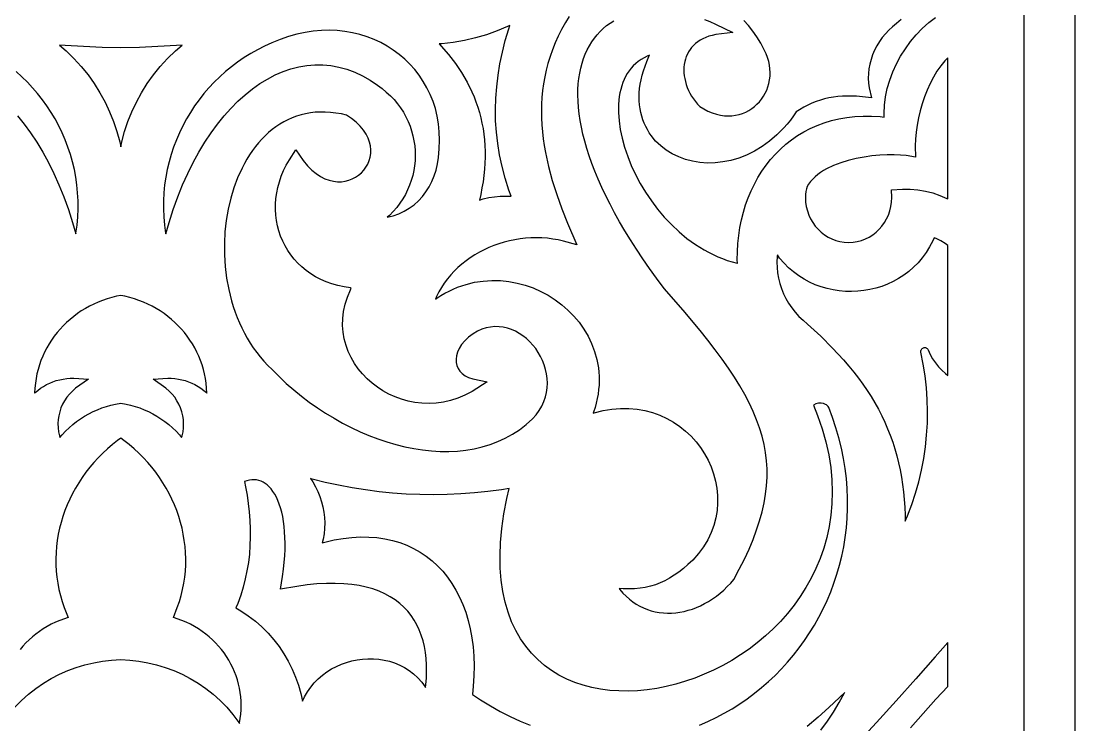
# Model space of a CAD drawing. Extents: x -375 to 375, y -1025 to 1025.
# Drawn here: x -207.8 to -125, y -773.2 to -717.9 of the extents above; entities that cross this region are included whole.
import ezdxf

# ---------------------------------------------------------------- set-up
doc = ezdxf.new("R2010")
doc.units = 0
doc.layers.add('LAYER_10', color=1, linetype='CONTINUOUS')

msp = doc.modelspace()

# ---------------------------------------------------------------- linework, layer by layer
at = {"layer": 'LAYER_10'}
for points in [[(-197.556, -924.973), (-197.556, -920.862), (-129.002, -920.862), (-129.002, -695.549), (-125.002, -695.549), (-125.002, -924.973)], [(-178.119, -720.501), (-178.579, -720.162), (-179.063, -719.853), (-179.569, -719.576), (-180.096, -719.331), (-180.642, -719.12), (-181.205, -718.943), (-181.784, -718.803), (-182.378, -718.699), (-182.985, -718.633), (-183.603, -718.606), (-184.231, -718.619), (-184.868, -718.673), (-185.512, -718.768), (-186.162, -718.907), (-186.815, -719.091), (-187.472, -719.319), (-188.134, -719.596), (-188.701, -719.852), (-189.252, -720.13), (-189.788, -720.432), (-190.308, -720.756), (-190.813, -721.102), (-191.3, -721.468), (-191.77, -721.855), (-192.223, -722.261), (-192.656, -722.685), (-193.071, -723.128), (-193.466, -723.587), (-193.841, -724.063), (-194.195, -724.555), (-194.528, -725.061), (-194.838, -725.581), (-195.127, -726.115), (-195.392, -726.661), (-195.633, -727.219), (-195.85, -727.788), (-196.042, -728.368), (-196.209, -728.957), (-196.35, -729.554), (-196.464, -730.16), (-196.551, -730.774), (-196.611, -731.394), (-196.642, -732.019), (-196.644, -732.65), (-196.617, -733.286), (-196.56, -733.925), (-196.472, -734.567), (-196.465, -734.606), (-196.209, -733.714), (-195.879, -732.695), (-195.523, -731.715), (-195.142, -730.774), (-194.738, -729.873), (-194.311, -729.013), (-193.863, -728.194), (-193.395, -727.417), (-192.908, -726.683), (-192.404, -725.993), (-191.882, -725.347), (-191.345, -724.745), (-190.794, -724.189), (-190.229, -723.68), (-189.653, -723.217), (-189.065, -722.803), (-188.467, -722.437), (-187.86, -722.121), (-187.246, -721.856), (-186.626, -721.642), (-186, -721.481), (-185.372, -721.373), (-184.741, -721.32), (-184.109, -721.322), (-183.479, -721.38), (-182.852, -721.494), (-182.229, -721.666), (-181.613, -721.895), (-181.004, -722.183), (-180.404, -722.529), (-179.821, -722.929), (-179.465, -723.185), (-179.127, -723.461), (-178.812, -723.754), (-178.52, -724.061), (-178.252, -724.381), (-178.007, -724.714), (-177.786, -725.058), (-177.589, -725.412), (-177.414, -725.776), (-177.264, -726.146), (-177.137, -726.524), (-177.034, -726.907), (-176.954, -727.294), (-176.898, -727.685), (-176.865, -728.077), (-176.856, -728.471), (-176.871, -728.864), (-176.909, -729.256), (-176.971, -729.646), (-177.056, -730.032), (-177.165, -730.413), (-177.297, -730.789), (-177.453, -731.158), (-177.633, -731.519), (-177.835, -731.87), (-178.062, -732.211), (-178.311, -732.541), (-178.584, -732.858), (-178.88, -733.161), (-179.049, -733.313), (-178.587, -733.201), (-178.14, -733.043), (-177.717, -732.845), (-177.319, -732.608), (-176.948, -732.335), (-176.605, -732.028), (-176.292, -731.689), (-176.009, -731.321), (-175.758, -730.926), (-175.541, -730.505), (-175.359, -730.061), (-175.214, -729.597), (-175.107, -729.115), (-175.038, -728.608), (-174.967, -727.919), (-174.942, -727.252), (-174.963, -726.602), (-175.026, -725.971), (-175.13, -725.36), (-175.275, -724.768), (-175.458, -724.198), (-175.677, -723.649), (-175.932, -723.124), (-176.22, -722.622), (-176.541, -722.145), (-176.893, -721.693), (-177.274, -721.268), (-177.683, -720.87)], [(-171.813, -731.963), (-171.506, -731.87), (-171.067, -731.77), (-170.624, -731.698), (-170.177, -731.657), (-169.728, -731.645), (-169.319, -731.661), (-169.49, -731.181), (-169.781, -730.247), (-170.024, -729.326), (-170.22, -728.414), (-170.37, -727.51), (-170.474, -726.612), (-170.534, -725.718), (-170.55, -724.826), (-170.523, -723.934), (-170.454, -723.042), (-170.344, -722.145), (-170.194, -721.243), (-170.005, -720.334), (-169.777, -719.416), (-169.511, -718.486), (-169.429, -718.229), (-169.592, -718.308), (-170.416, -718.653), (-171.258, -718.952), (-172.115, -719.203), (-172.986, -719.407), (-173.868, -719.562), (-174.759, -719.669), (-174.983, -719.683), (-174.827, -719.842), (-174.24, -720.515), (-173.702, -721.212), (-173.216, -721.932), (-172.782, -722.678), (-172.404, -723.446), (-172.234, -723.843), (-172.079, -724.244), (-171.939, -724.651), (-171.814, -725.064), (-171.703, -725.484), (-171.608, -725.91), (-171.528, -726.342), (-171.463, -726.781), (-171.414, -727.225), (-171.381, -727.676), (-171.364, -728.133), (-171.363, -728.597), (-171.379, -729.066), (-171.411, -729.542), (-171.46, -730.025), (-171.525, -730.513), (-171.608, -731.008), (-171.708, -731.509)], [(-195.624, -719.803), (-197.079, -719.889), (-198.537, -719.948), (-200, -719.978), (-201.463, -719.948), (-202.921, -719.889), (-204.376, -719.803), (-204.818, -719.768), (-204.29, -720.227), (-203.679, -720.827), (-203.107, -721.457), (-202.575, -722.117), (-202.086, -722.803), (-201.639, -723.515), (-201.235, -724.251), (-200.876, -725.008), (-200.563, -725.784), (-200.297, -726.578), (-200.078, -727.387), (-200, -727.763), (-199.922, -727.387), (-199.703, -726.578), (-199.437, -725.784), (-199.124, -725.008), (-198.765, -724.251), (-198.361, -723.515), (-197.914, -722.803), (-197.425, -722.117), (-196.893, -721.457), (-196.321, -720.827), (-195.709, -720.227), (-195.182, -719.768)], [(-136.388, -722.792), (-136.622, -723.308), (-136.831, -723.841), (-137.015, -724.387), (-137.173, -724.943), (-137.304, -725.502), (-137.408, -726.061), (-137.485, -726.615), (-137.533, -727.16), (-137.552, -727.69), (-137.535, -728.574), (-138.272, -728.467), (-138.717, -728.429), (-139.218, -728.41), (-139.766, -728.412), (-140.348, -728.439), (-140.955, -728.492), (-141.575, -728.575), (-142.199, -728.688), (-142.815, -728.835), (-143.414, -729.018), (-143.984, -729.237), (-144.52, -729.496), (-144.765, -729.638), (-144.999, -729.791), (-145.219, -729.955), (-145.423, -730.128), (-145.611, -730.311), (-145.781, -730.505), (-145.932, -730.708), (-146.05, -730.9), (-146.1, -731.07), (-146.146, -731.287), (-146.175, -731.519), (-146.186, -731.761), (-146.168, -732.124), (-146.116, -732.474), (-146.033, -732.813), (-145.918, -733.137), (-145.775, -733.445), (-145.605, -733.736), (-145.409, -734.008), (-145.19, -734.258), (-144.949, -734.486), (-144.687, -734.689), (-144.407, -734.866), (-144.111, -735.014), (-143.8, -735.132), (-143.475, -735.219), (-143.138, -735.272), (-142.791, -735.29), (-142.444, -735.272), (-142.107, -735.219), (-141.783, -735.132), (-141.471, -735.014), (-141.175, -734.866), (-140.895, -734.689), (-140.634, -734.486), (-140.392, -734.258), (-140.173, -734.008), (-139.977, -733.736), (-139.807, -733.445), (-139.664, -733.137), (-139.55, -732.813), (-139.466, -732.474), (-139.414, -732.124), (-139.397, -731.763), (-139.428, -731.156), (-138.542, -731.091), (-137.941, -731.096), (-137.345, -731.15), (-136.757, -731.251), (-136.18, -731.399), (-135.618, -731.592), (-135.074, -731.83), (-135.002, -731.869), (-135.002, -720.764), (-135.223, -720.996), (-135.547, -721.396), (-135.85, -721.832), (-136.13, -722.299)], [(-180.59, -729.123), (-180.479, -728.859), (-180.4, -728.583), (-180.355, -728.297), (-180.345, -728.002), (-180.372, -727.701), (-180.44, -727.394), (-180.55, -727.083), (-180.707, -726.771), (-180.913, -726.458), (-181.171, -726.148), (-181.485, -725.842), (-181.859, -725.545), (-182.261, -725.28), (-182.658, -725.189), (-183.089, -725.113), (-183.511, -725.062), (-183.922, -725.036), (-184.324, -725.035), (-184.716, -725.056), (-185.098, -725.1), (-185.47, -725.166), (-185.832, -725.253), (-186.185, -725.361), (-186.528, -725.489), (-186.861, -725.636), (-187.185, -725.803), (-187.499, -725.988), (-187.803, -726.191), (-188.097, -726.411), (-188.382, -726.648), (-188.656, -726.901), (-188.92, -727.17), (-189.174, -727.454), (-189.417, -727.753), (-189.65, -728.065), (-189.872, -728.391), (-190.084, -728.73), (-190.284, -729.081), (-190.471, -729.441), (-190.816, -730.2), (-191.113, -730.995), (-191.362, -731.823), (-191.562, -732.679), (-191.713, -733.558), (-191.813, -734.454), (-191.86, -735.361), (-191.856, -736.276), (-191.798, -737.192), (-191.685, -738.104), (-191.518, -739.007), (-191.294, -739.898), (-191.162, -740.333), (-191.015, -740.765), (-190.854, -741.19), (-190.678, -741.609), (-190.488, -742.021), (-190.283, -742.424), (-190.064, -742.819), (-189.83, -743.205), (-189.581, -743.58), (-189.317, -743.945), (-189.039, -744.299), (-188.745, -744.642), (-188.435, -744.972), (-188.104, -745.295), (-187.556, -745.849), (-186.991, -746.379), (-186.407, -746.89), (-185.803, -747.381), (-185.183, -747.851), (-184.547, -748.3), (-183.897, -748.725), (-183.235, -749.127), (-182.562, -749.503), (-181.879, -749.854), (-181.189, -750.178), (-180.493, -750.475), (-179.791, -750.742), (-179.087, -750.98), (-178.382, -751.187), (-177.676, -751.363), (-176.972, -751.506), (-176.272, -751.616), (-175.576, -751.692), (-174.886, -751.732), (-174.204, -751.737), (-173.532, -751.705), (-172.871, -751.635), (-172.221, -751.526), (-171.586, -751.379), (-170.966, -751.191), (-170.362, -750.962), (-169.776, -750.691), (-169.21, -750.378), (-168.663, -750.02), (-168.138, -749.618), (-167.641, -749.174), (-167.354, -748.847), (-167.109, -748.507), (-166.906, -748.159), (-166.744, -747.805), (-166.621, -747.447), (-166.535, -747.085), (-166.484, -746.721), (-166.467, -746.356), (-166.483, -745.993), (-166.53, -745.633), (-166.607, -745.278), (-166.712, -744.93), (-166.843, -744.591), (-167.001, -744.262), (-167.182, -743.947), (-167.385, -743.647), (-167.609, -743.365), (-167.852, -743.102), (-168.111, -742.86), (-168.387, -742.641), (-168.675, -742.448), (-168.976, -742.281), (-169.286, -742.144), (-169.605, -742.037), (-169.931, -741.962), (-170.262, -741.92), (-170.598, -741.914), (-170.937, -741.944), (-171.278, -742.014), (-171.621, -742.124), (-171.965, -742.278), (-172.305, -742.476), (-172.663, -742.751), (-172.966, -743.039), (-173.21, -743.333), (-173.398, -743.627), (-173.532, -743.917), (-173.615, -744.2), (-173.65, -744.471), (-173.639, -744.73), (-173.585, -744.973), (-173.489, -745.2), (-173.351, -745.411), (-173.169, -745.603), (-172.94, -745.774), (-172.664, -745.918), (-172.34, -746.031), (-171.197, -746.264), (-172.389, -747.015), (-172.947, -747.305), (-173.51, -747.539), (-174.077, -747.719), (-174.645, -747.847), (-175.211, -747.926), (-175.772, -747.956), (-176.327, -747.939), (-176.874, -747.878), (-177.408, -747.775), (-177.93, -747.631), (-178.435, -747.448), (-178.922, -747.228), (-179.389, -746.972), (-179.833, -746.684), (-180.252, -746.364), (-180.644, -746.014), (-181.007, -745.636), (-181.338, -745.232), (-181.635, -744.804), (-181.895, -744.352), (-182.116, -743.88), (-182.297, -743.388), (-182.433, -742.879), (-182.522, -742.356), (-182.563, -741.819), (-182.552, -741.272), (-182.488, -740.716), (-182.368, -740.155), (-182.191, -739.59), (-181.954, -739.024), (-181.879, -738.881), (-181.943, -738.875), (-182.451, -738.796), (-182.939, -738.687), (-183.407, -738.551), (-183.855, -738.388), (-184.281, -738.2), (-184.686, -737.988), (-185.068, -737.752), (-185.428, -737.495), (-185.765, -737.217), (-186.078, -736.919), (-186.367, -736.603), (-186.632, -736.27), (-186.871, -735.921), (-187.085, -735.557), (-187.273, -735.181), (-187.435, -734.792), (-187.571, -734.392), (-187.679, -733.983), (-187.76, -733.566), (-187.813, -733.142), (-187.838, -732.712), (-187.835, -732.278), (-187.803, -731.84), (-187.742, -731.4), (-187.652, -730.96), (-187.532, -730.52), (-187.382, -730.082), (-187.201, -729.647), (-186.991, -729.216), (-186.749, -728.79), (-186.24, -728.007), (-185.651, -728.85), (-185.315, -729.254), (-184.975, -729.595), (-184.633, -729.877), (-184.291, -730.104), (-183.952, -730.278), (-183.618, -730.404), (-183.29, -730.484), (-182.97, -730.521), (-182.66, -730.519), (-182.36, -730.48), (-182.073, -730.406), (-181.8, -730.301), (-181.544, -730.165), (-181.307, -730.001), (-181.09, -729.813), (-180.897, -729.602), (-180.73, -729.371)], [(-140.191, -748.918), (-139.949, -749.427), (-139.724, -749.942), (-139.517, -750.464), (-139.327, -750.992), (-139.154, -751.528), (-138.998, -752.071), (-138.859, -752.623), (-138.737, -753.183), (-138.631, -753.752), (-138.542, -754.33), (-138.469, -754.918), (-138.412, -755.516), (-138.371, -756.125), (-138.345, -756.745), (-138.338, -757.229), (-138.153, -756.795), (-137.823, -755.914), (-137.531, -755.022), (-137.278, -754.122), (-137.064, -753.213), (-136.889, -752.297), (-136.754, -751.375), (-136.658, -750.449), (-136.602, -749.519), (-136.586, -748.588), (-136.61, -747.655), (-136.674, -746.722), (-136.778, -745.791), (-136.923, -744.862), (-137.11, -743.931), (-137.117, -743.866), (-137.112, -743.806), (-137.097, -743.752), (-137.073, -743.703), (-137.04, -743.661), (-137.001, -743.625), (-136.957, -743.597), (-136.909, -743.576), (-136.859, -743.563), (-136.807, -743.559), (-136.755, -743.564), (-136.704, -743.578), (-136.656, -743.602), (-136.612, -743.637), (-136.574, -743.682), (-136.542, -743.738), (-136.375, -744.102), (-136.187, -744.439), (-135.973, -744.76), (-135.733, -745.064), (-135.469, -745.348), (-135.183, -745.613), (-135.002, -745.755), (-135.002, -735.544), (-135.212, -735.369), (-135.55, -735.154), (-135.918, -734.983), (-136.073, -734.935), (-136.174, -735.173), (-136.42, -735.646), (-136.695, -736.09), (-136.998, -736.504), (-137.327, -736.89), (-137.68, -737.245), (-138.055, -737.571), (-138.449, -737.866), (-138.861, -738.132), (-139.288, -738.367), (-139.73, -738.571), (-140.183, -738.745), (-140.646, -738.889), (-141.117, -739.001), (-141.594, -739.083), (-142.075, -739.134), (-142.559, -739.154), (-143.044, -739.143), (-143.527, -739.101), (-144.007, -739.027), (-144.482, -738.922), (-144.95, -738.784), (-145.409, -738.615), (-145.857, -738.413), (-146.293, -738.179), (-146.714, -737.913), (-147.118, -737.613), (-147.504, -737.281), (-147.868, -736.916), (-148.21, -736.518), (-148.387, -736.277), (-148.403, -736.403), (-148.424, -736.834), (-148.414, -737.263), (-148.372, -737.689), (-148.301, -738.109), (-148.199, -738.522), (-148.068, -738.928), (-147.908, -739.324), (-147.72, -739.709), (-147.504, -740.081), (-147.261, -740.439), (-146.99, -740.781), (-146.694, -741.107), (-146.372, -741.414), (-146.009, -741.713), (-144.987, -742.656), (-144.045, -743.597), (-143.18, -744.538), (-142.774, -745.014), (-142.387, -745.489), (-142.019, -745.968), (-141.669, -746.449), (-141.337, -746.934), (-141.024, -747.423), (-140.728, -747.917), (-140.451, -748.415)], [(-196.529, -749.38), (-196.226, -749.617), (-195.934, -749.871), (-195.653, -750.142), (-195.383, -750.43), (-195.215, -750.628), (-195.173, -750.492), (-195.106, -750.178), (-195.069, -749.863), (-195.06, -749.547), (-195.078, -749.232), (-195.125, -748.921), (-195.199, -748.614), (-195.3, -748.314), (-195.427, -748.023), (-195.581, -747.742), (-195.761, -747.473), (-195.966, -747.218), (-196.196, -746.979), (-196.452, -746.757), (-197.454, -746.034), (-196.311, -745.972), (-196.028, -745.975), (-195.748, -745.996), (-195.471, -746.034), (-195.198, -746.089), (-194.931, -746.161), (-194.669, -746.25), (-194.414, -746.355), (-194.166, -746.475), (-193.926, -746.611), (-193.696, -746.762), (-193.475, -746.928), (-193.265, -747.108), (-193.23, -747.142), (-193.23, -747.123), (-193.249, -746.745), (-193.285, -746.371), (-193.34, -746.002), (-193.411, -745.639), (-193.5, -745.281), (-193.605, -744.929), (-193.727, -744.585), (-193.864, -744.247), (-194.016, -743.916), (-194.184, -743.593), (-194.366, -743.279), (-194.562, -742.973), (-194.772, -742.676), (-194.995, -742.389), (-195.231, -742.112), (-195.48, -741.845), (-195.741, -741.589), (-196.014, -741.345), (-196.298, -741.112), (-196.593, -740.891), (-196.898, -740.683), (-197.214, -740.488), (-197.539, -740.306), (-197.873, -740.138), (-198.216, -739.985), (-198.568, -739.847), (-198.928, -739.723), (-199.295, -739.615), (-199.669, -739.524), (-200, -739.458), (-200.331, -739.524), (-200.705, -739.615), (-201.072, -739.723), (-201.432, -739.847), (-201.784, -739.985), (-202.127, -740.138), (-202.461, -740.306), (-202.786, -740.488), (-203.102, -740.683), (-203.407, -740.891), (-203.702, -741.112), (-203.986, -741.345), (-204.259, -741.589), (-204.52, -741.845), (-204.768, -742.112), (-205.005, -742.389), (-205.228, -742.676), (-205.438, -742.973), (-205.634, -743.279), (-205.816, -743.593), (-205.984, -743.916), (-206.136, -744.247), (-206.273, -744.585), (-206.395, -744.929), (-206.5, -745.281), (-206.589, -745.639), (-206.66, -746.002), (-206.715, -746.371), (-206.751, -746.745), (-206.77, -747.123), (-206.77, -747.142), (-206.735, -747.108), (-206.525, -746.928), (-206.304, -746.762), (-206.074, -746.611), (-205.834, -746.475), (-205.586, -746.355), (-205.331, -746.25), (-205.069, -746.161), (-204.802, -746.089), (-204.529, -746.034), (-204.252, -745.996), (-203.972, -745.975), (-203.689, -745.972), (-202.546, -746.034), (-203.548, -746.757), (-203.803, -746.979), (-204.034, -747.218), (-204.239, -747.473), (-204.419, -747.742), (-204.573, -748.023), (-204.7, -748.314), (-204.801, -748.614), (-204.875, -748.921), (-204.922, -749.232), (-204.94, -749.547), (-204.931, -749.863), (-204.893, -750.178), (-204.827, -750.492), (-204.785, -750.628), (-204.617, -750.43), (-204.347, -750.142), (-204.066, -749.871), (-203.773, -749.617), (-203.471, -749.38), (-203.159, -749.159), (-202.839, -748.956), (-202.511, -748.769), (-202.175, -748.599), (-201.833, -748.446), (-201.485, -748.31), (-201.132, -748.191), (-200.774, -748.088), (-200.413, -748.002), (-200, -747.924), (-199.587, -748.002), (-199.225, -748.088), (-198.868, -748.191), (-198.515, -748.31), (-198.167, -748.446), (-197.825, -748.599), (-197.489, -748.769), (-197.161, -748.956), (-196.84, -749.159)], [(-176.07, -770.248), (-176.043, -770.292), (-176.017, -770.081), (-175.976, -769.55), (-175.958, -769.03), (-175.965, -768.522), (-175.996, -768.026), (-176.053, -767.545), (-176.135, -767.078), (-176.243, -766.627), (-176.377, -766.193), (-176.537, -765.776), (-176.723, -765.378), (-176.937, -764.998), (-177.178, -764.639), (-177.447, -764.299), (-177.745, -763.98), (-178.072, -763.683), (-178.429, -763.408), (-178.818, -763.157), (-179.238, -762.929), (-179.691, -762.727), (-180.178, -762.551), (-180.699, -762.402), (-181.255, -762.282), (-181.846, -762.192), (-182.474, -762.133), (-183.138, -762.106), (-183.838, -762.112), (-184.577, -762.154), (-185.353, -762.231), (-186.168, -762.345), (-187.442, -762.572), (-187.282, -761.559), (-187.208, -760.997), (-187.152, -760.454), (-187.113, -759.932), (-187.091, -759.43), (-187.085, -758.949), (-187.094, -758.489), (-187.118, -758.049), (-187.156, -757.631), (-187.208, -757.235), (-187.273, -756.86), (-187.35, -756.508), (-187.439, -756.178), (-187.539, -755.871), (-187.65, -755.587), (-187.77, -755.326), (-187.898, -755.088), (-188.035, -754.874), (-188.178, -754.683), (-188.327, -754.516), (-188.482, -754.371), (-188.642, -754.249), (-188.805, -754.148), (-188.973, -754.07), (-189.145, -754.012), (-189.322, -753.974), (-189.504, -753.957), (-189.691, -753.962), (-189.885, -753.987), (-190.085, -754.035), (-190.286, -754.105), (-190.198, -754.508), (-190.075, -755.167), (-189.976, -755.828), (-189.9, -756.49), (-189.848, -757.153), (-189.821, -757.817), (-189.819, -758.48), (-189.843, -759.142), (-189.894, -759.802), (-189.973, -760.459), (-190.079, -761.113), (-190.214, -761.763), (-190.379, -762.408), (-190.574, -763.047), (-190.799, -763.68), (-190.949, -764.045), (-190.569, -764.263), (-189.979, -764.654), (-189.423, -765.08), (-188.901, -765.537), (-188.415, -766.025), (-187.965, -766.54), (-187.55, -767.082), (-187.173, -767.648), (-186.832, -768.237), (-186.528, -768.847), (-186.263, -769.476), (-186.036, -770.122), (-185.847, -770.784), (-185.718, -771.37), (-185.554, -771.021), (-185.328, -770.63), (-185.072, -770.265), (-184.789, -769.927), (-184.482, -769.615), (-184.152, -769.33), (-183.803, -769.073), (-183.437, -768.843), (-183.055, -768.641), (-182.66, -768.468), (-182.255, -768.323), (-181.841, -768.207), (-181.42, -768.12), (-180.995, -768.063), (-180.568, -768.037), (-180.141, -768.041), (-179.715, -768.076), (-179.294, -768.142), (-178.879, -768.241), (-178.472, -768.372), (-178.077, -768.537), (-177.695, -768.735), (-177.328, -768.968), (-176.98, -769.235), (-176.652, -769.538), (-176.348, -769.875)]]:
    msp.add_lwpolyline(points, close=True, dxfattribs=at)
for points in [[(-164.763, -717.519), (-165.055, -718.003), (-165.348, -718.536), (-165.614, -719.069), (-165.854, -719.603), (-166.068, -720.136), (-166.257, -720.67), (-166.421, -721.205), (-166.562, -721.739), (-166.679, -722.275), (-166.774, -722.811), (-166.848, -723.348), (-166.9, -723.885), (-166.931, -724.424), (-166.942, -724.963), (-166.934, -725.504), (-166.907, -726.046), (-166.862, -726.589), (-166.8, -727.133), (-166.72, -727.679), (-166.624, -728.224), (-166.384, -729.323), (-166.086, -730.426), (-165.735, -731.533), (-165.334, -732.646), (-164.89, -733.764), (-164.151, -735.484), (-165.189, -735.192), (-165.613, -735.096), (-166.039, -735.022), (-166.468, -734.969), (-166.898, -734.937), (-167.329, -734.925), (-167.758, -734.934), (-168.186, -734.962), (-168.612, -735.011), (-169.034, -735.078), (-169.452, -735.165), (-169.865, -735.27), (-170.271, -735.394), (-170.671, -735.535), (-171.062, -735.694), (-171.444, -735.87), (-171.816, -736.063), (-172.178, -736.272), (-172.527, -736.498), (-172.864, -736.739), (-173.188, -736.995), (-173.496, -737.266), (-173.79, -737.552), (-174.067, -737.851), (-174.328, -738.165), (-174.57, -738.492), (-174.794, -738.831), (-174.998, -739.184), (-175.181, -739.549), (-175.272, -739.759), (-175.16, -739.68), (-174.841, -739.474), (-174.518, -739.285), (-174.192, -739.114), (-173.862, -738.96), (-173.528, -738.82), (-172.861, -738.594), (-172.187, -738.43), (-171.51, -738.328), (-170.835, -738.284), (-170.165, -738.297), (-169.502, -738.365), (-168.851, -738.485), (-168.214, -738.656), (-167.593, -738.875), (-166.993, -739.139), (-166.416, -739.448), (-165.864, -739.798), (-165.342, -740.188), (-164.852, -740.615), (-164.397, -741.079), (-163.98, -741.576), (-163.605, -742.105), (-163.274, -742.663), (-162.991, -743.249), (-162.759, -743.86), (-162.582, -744.495), (-162.463, -745.146), (-162.426, -745.485), (-162.404, -745.824), (-162.399, -746.167), (-162.41, -746.513), (-162.438, -746.863), (-162.482, -747.216), (-162.545, -747.571), (-162.625, -747.928), (-162.724, -748.288), (-162.841, -748.649), (-162.872, -748.732), (-162.799, -748.706), (-162.094, -748.521), (-161.402, -748.401), (-160.724, -748.342), (-160.063, -748.342), (-159.421, -748.398), (-158.799, -748.508), (-158.2, -748.669), (-157.625, -748.877), (-157.076, -749.13), (-156.556, -749.425), (-156.064, -749.76), (-155.604, -750.13), (-155.177, -750.534), (-154.785, -750.968), (-154.428, -751.43), (-154.11, -751.917), (-153.831, -752.426), (-153.593, -752.955), (-153.399, -753.5), (-153.249, -754.059), (-153.145, -754.63), (-153.09, -755.208), (-153.084, -755.792), (-153.131, -756.378), (-153.231, -756.964), (-153.387, -757.545), (-153.599, -758.12), (-153.869, -758.683), (-154.2, -759.234), (-154.591, -759.768), (-155.045, -760.283), (-155.417, -760.627), (-155.777, -760.936), (-156.136, -761.218), (-156.496, -761.472), (-156.858, -761.7), (-157.224, -761.9), (-157.597, -762.073), (-157.978, -762.218), (-158.369, -762.337), (-158.77, -762.429), (-159.184, -762.495), (-159.611, -762.534), (-160.054, -762.549), (-160.515, -762.539), (-160.826, -762.517), (-160.764, -762.599), (-160.527, -762.874), (-160.279, -763.125), (-160.021, -763.354), (-159.753, -763.56), (-159.477, -763.744), (-159.193, -763.905), (-158.901, -764.046), (-158.602, -764.165), (-158.298, -764.263), (-157.987, -764.34), (-157.672, -764.396), (-157.353, -764.432), (-157.031, -764.448), (-156.706, -764.443), (-156.379, -764.419), (-156.051, -764.375), (-155.722, -764.311), (-155.395, -764.228), (-155.068, -764.125), (-154.744, -764.004), (-154.422, -763.863), (-154.105, -763.704), (-153.792, -763.526), (-153.484, -763.329), (-153.183, -763.115), (-152.889, -762.883), (-152.603, -762.633), (-152.326, -762.366), (-152.058, -762.081), (-151.817, -761.798), (-151.385, -760.996), (-150.981, -760.193), (-150.619, -759.411), (-150.299, -758.649), (-150.021, -757.907), (-149.783, -757.182), (-149.587, -756.473), (-149.43, -755.779), (-149.314, -755.097), (-149.237, -754.426), (-149.2, -753.765), (-149.202, -753.111), (-149.242, -752.462), (-149.321, -751.817), (-149.439, -751.174), (-149.595, -750.53), (-149.79, -749.885), (-150.023, -749.236), (-150.294, -748.581), (-150.605, -747.92), (-150.953, -747.251), (-151.34, -746.572), (-151.765, -745.881), (-152.229, -745.178), (-152.73, -744.461), (-153.27, -743.728), (-153.847, -742.977), (-154.461, -742.209), (-155.802, -740.609), (-157.301, -738.905), (-157.891, -738.109), (-158.446, -737.334), (-158.971, -736.573), (-159.468, -735.825), (-159.937, -735.09), (-160.379, -734.368), (-160.793, -733.659), (-161.18, -732.964), (-161.541, -732.283), (-161.876, -731.615), (-162.185, -730.961), (-162.469, -730.32), (-162.729, -729.693), (-162.964, -729.08), (-163.176, -728.481), (-163.363, -727.896), (-163.528, -727.324), (-163.67, -726.767), (-163.79, -726.224), (-163.888, -725.694), (-163.964, -725.179), (-164.02, -724.679), (-164.054, -724.192), (-164.068, -723.72), (-164.062, -723.263), (-164.037, -722.82), (-163.992, -722.391), (-163.928, -721.978), (-163.845, -721.579), (-163.744, -721.196), (-163.625, -720.828), (-163.488, -720.475), (-163.335, -720.138), (-163.164, -719.817), (-162.977, -719.512), (-162.775, -719.224), (-162.557, -718.953), (-162.324, -718.698), (-162.076, -718.46), (-161.815, -718.24), (-161.541, -718.037), (-161.255, -717.852)], [(-138.665, -717.762), (-139.029, -718.074), (-139.346, -718.327), (-139.632, -718.592), (-139.898, -718.876), (-140.144, -719.179), (-140.369, -719.498), (-140.57, -719.831), (-140.748, -720.176), (-140.9, -720.53), (-141.027, -720.893), (-141.125, -721.262), (-141.196, -721.634), (-141.237, -722.008), (-141.249, -722.382), (-141.229, -722.754), (-141.177, -723.123), (-140.99, -723.924), (-142.182, -723.796), (-142.55, -723.779), (-142.916, -723.776), (-143.277, -723.79), (-143.634, -723.82), (-143.986, -723.865), (-144.333, -723.928), (-144.675, -724.007), (-145.013, -724.103), (-145.347, -724.216), (-145.677, -724.347), (-146.002, -724.497), (-146.323, -724.664), (-146.639, -724.851), (-146.909, -725.028), (-147.115, -725.327), (-147.366, -725.662), (-147.624, -725.981), (-147.891, -726.286), (-148.437, -726.838), (-149.008, -727.328), (-149.596, -727.753), (-150.198, -728.116), (-150.811, -728.417), (-151.429, -728.658), (-152.05, -728.84), (-152.67, -728.964), (-153.284, -729.032), (-153.89, -729.045), (-154.483, -729.004), (-155.06, -728.911), (-155.616, -728.766), (-156.148, -728.572), (-156.652, -728.328), (-157.125, -728.037), (-157.561, -727.699), (-157.957, -727.316), (-158.306, -726.893), (-158.466, -726.66), (-158.611, -726.42), (-158.742, -726.171), (-158.86, -725.911), (-158.963, -725.643), (-159.052, -725.365), (-159.125, -725.078), (-159.182, -724.782), (-159.223, -724.479), (-159.247, -724.167), (-159.255, -723.848), (-159.244, -723.521), (-159.216, -723.188), (-159.169, -722.847), (-159.104, -722.5), (-159.02, -722.146), (-158.916, -721.786), (-158.793, -721.42), (-158.649, -721.049), (-158.485, -720.671), (-158.43, -720.558), (-158.621, -720.637), (-158.871, -720.761), (-159.105, -720.9), (-159.323, -721.053), (-159.525, -721.218), (-159.713, -721.397), (-159.885, -721.588), (-160.044, -721.792), (-160.188, -722.007), (-160.318, -722.234), (-160.435, -722.473), (-160.538, -722.723), (-160.628, -722.983), (-160.704, -723.253), (-160.766, -723.534), (-160.815, -723.82), (-160.874, -724.428), (-160.88, -725.063), (-160.835, -725.723), (-160.738, -726.404), (-160.592, -727.1), (-160.398, -727.808), (-160.157, -728.521), (-159.87, -729.236), (-159.539, -729.948), (-159.166, -730.652), (-158.751, -731.343), (-158.297, -732.017), (-157.806, -732.67), (-157.278, -733.296), (-156.716, -733.891), (-156.121, -734.451), (-155.494, -734.971), (-154.838, -735.447), (-154.151, -735.876), (-153.801, -736.068), (-153.443, -736.249), (-153.078, -736.415), (-152.708, -736.567), (-152.331, -736.703), (-151.949, -736.824), (-151.561, -736.928), (-151.537, -736.933), (-151.545, -736.673), (-151.534, -736.021), (-151.495, -735.378), (-151.428, -734.746), (-151.333, -734.125), (-151.21, -733.517), (-151.06, -732.923), (-150.884, -732.343), (-150.681, -731.779), (-150.452, -731.231), (-150.197, -730.701), (-149.917, -730.189), (-149.611, -729.697), (-149.281, -729.226), (-148.927, -728.776), (-148.549, -728.35), (-148.147, -727.947), (-147.722, -727.569), (-147.275, -727.217), (-146.805, -726.892), (-146.313, -726.595), (-145.801, -726.327), (-145.267, -726.089), (-144.713, -725.883), (-144.14, -725.708), (-143.547, -725.567), (-142.936, -725.46), (-142.306, -725.388), (-141.659, -725.352), (-140.994, -725.352), (-140.312, -725.391), (-139.983, -725.427), (-139.993, -725.155), (-139.969, -724.502), (-139.885, -723.842), (-139.747, -723.182), (-139.556, -722.528), (-139.315, -721.884), (-139.029, -721.253), (-138.699, -720.641), (-138.328, -720.051), (-137.92, -719.488), (-137.476, -718.956), (-137, -718.461), (-136.495, -718.005), (-135.962, -717.595)], [(-154.123, -717.744), (-153.691, -717.919), (-153.257, -718.113), (-151.894, -718.775), (-153.227, -718.948), (-153.51, -719.004), (-153.774, -719.077), (-154.02, -719.164), (-154.248, -719.265), (-154.458, -719.379), (-154.651, -719.505), (-154.826, -719.642), (-154.986, -719.79), (-155.129, -719.948), (-155.257, -720.115), (-155.37, -720.291), (-155.467, -720.475), (-155.55, -720.667), (-155.617, -720.867), (-155.67, -721.072), (-155.708, -721.284), (-155.73, -721.501), (-155.738, -721.723), (-155.731, -721.948), (-155.708, -722.176), (-155.671, -722.406), (-155.618, -722.637), (-155.551, -722.869), (-155.468, -723.1), (-155.37, -723.33), (-155.258, -723.557), (-155.13, -723.781), (-154.988, -724.002), (-154.831, -724.217), (-154.659, -724.427), (-154.496, -724.604), (-154.181, -724.794), (-153.843, -724.964), (-153.511, -725.101), (-153.185, -725.205), (-152.866, -725.278), (-152.554, -725.321), (-152.251, -725.337), (-151.957, -725.326), (-151.672, -725.289), (-151.397, -725.229), (-151.132, -725.145), (-150.879, -725.04), (-150.637, -724.914), (-150.408, -724.769), (-150.193, -724.606), (-149.992, -724.425), (-149.806, -724.228), (-149.636, -724.017), (-149.483, -723.792), (-149.348, -723.554), (-149.231, -723.305), (-149.134, -723.046), (-149.057, -722.778), (-149.002, -722.503), (-148.968, -722.221), (-148.958, -721.933), (-148.971, -721.642), (-149.008, -721.347), (-149.071, -721.049), (-149.161, -720.751), (-149.278, -720.452), (-149.427, -720.146), (-149.701, -719.618), (-149.999, -719.125), (-150.322, -718.662), (-150.668, -718.228), (-151.037, -717.823)], [(-208.118, -725.347), (-207.596, -725.993), (-207.091, -726.683), (-206.605, -727.417), (-206.137, -728.194), (-205.689, -729.013), (-205.262, -729.873), (-204.858, -730.774), (-204.477, -731.715), (-204.121, -732.695), (-203.791, -733.714), (-203.535, -734.606), (-203.528, -734.567), (-203.44, -733.925), (-203.383, -733.286), (-203.356, -732.65), (-203.358, -732.019), (-203.389, -731.394), (-203.449, -730.774), (-203.536, -730.16), (-203.65, -729.554), (-203.791, -728.957), (-203.958, -728.368), (-204.15, -727.788), (-204.367, -727.219), (-204.608, -726.661), (-204.873, -726.115), (-205.161, -725.581), (-205.472, -725.061), (-205.805, -724.555), (-206.159, -724.063), (-206.534, -723.587), (-206.929, -723.128), (-207.344, -722.685), (-207.777, -722.261), (-208.23, -721.855)], [(-154.504, -773.253), (-153.845, -772.97), (-153.2, -772.661), (-152.568, -772.327), (-151.95, -771.969), (-151.346, -771.587), (-150.758, -771.182), (-150.186, -770.755), (-149.63, -770.306), (-149.091, -769.836), (-148.57, -769.346), (-148.068, -768.835), (-147.585, -768.306), (-147.121, -767.757), (-146.678, -767.191), (-146.256, -766.608), (-145.855, -766.008), (-145.477, -765.391), (-145.121, -764.76), (-144.789, -764.114), (-144.481, -763.453), (-144.198, -762.779), (-143.941, -762.093), (-143.709, -761.394), (-143.504, -760.683), (-143.327, -759.962), (-143.177, -759.23), (-143.056, -758.489), (-142.964, -757.738), (-142.901, -756.979), (-142.87, -756.212), (-142.869, -755.437), (-142.9, -754.657), (-142.963, -753.87), (-143.059, -753.077), (-143.189, -752.28), (-143.353, -751.478), (-143.552, -750.673), (-143.787, -749.865), (-144.058, -749.054), (-144.355, -748.271), (-144.401, -748.204), (-144.462, -748.135), (-144.53, -748.078), (-144.595, -748.035), (-144.768, -747.965), (-144.953, -747.937), (-145.153, -747.947), (-145.359, -747.996), (-145.554, -748.079), (-145.225, -748.896), (-144.868, -749.945), (-144.579, -750.976), (-144.358, -751.989), (-144.201, -752.983), (-144.108, -753.957), (-144.075, -754.91), (-144.101, -755.842), (-144.183, -756.753), (-144.319, -757.64), (-144.506, -758.504), (-144.744, -759.343), (-145.029, -760.157), (-145.358, -760.946), (-145.73, -761.707), (-146.143, -762.442), (-146.593, -763.149), (-147.08, -763.828), (-147.599, -764.478), (-148.15, -765.098), (-148.729, -765.688), (-149.335, -766.248), (-149.966, -766.776), (-150.618, -767.273), (-151.291, -767.737), (-151.981, -768.169), (-152.687, -768.567), (-153.406, -768.931), (-154.136, -769.26), (-154.875, -769.555), (-155.62, -769.814), (-156.371, -770.036), (-157.124, -770.222), (-157.877, -770.37), (-158.628, -770.479), (-159.375, -770.55), (-160.116, -770.581), (-160.849, -770.573), (-161.571, -770.523), (-162.281, -770.431), (-162.976, -770.297), (-163.653, -770.12), (-164.311, -769.899), (-164.947, -769.633), (-165.559, -769.322), (-166.144, -768.964), (-166.699, -768.56), (-167.223, -768.108), (-167.713, -767.609), (-168.165, -767.061), (-168.578, -766.465), (-168.949, -765.82), (-169.276, -765.126), (-169.556, -764.384), (-169.788, -763.592), (-169.969, -762.751), (-170.097, -761.86), (-170.171, -760.919), (-170.187, -759.927), (-170.146, -758.883), (-170.043, -757.788), (-169.878, -756.641), (-169.648, -755.44), (-169.46, -754.642), (-170.072, -754.742), (-171.139, -754.885), (-172.208, -754.996), (-173.279, -755.076), (-174.351, -755.124), (-175.423, -755.142), (-176.495, -755.128), (-177.566, -755.083), (-178.635, -755.007), (-179.701, -754.901), (-180.764, -754.763), (-181.823, -754.594), (-182.877, -754.394), (-183.925, -754.163), (-184.968, -753.902), (-185.082, -753.869), (-184.906, -754.134), (-184.693, -754.507), (-184.507, -754.891), (-184.348, -755.285), (-184.216, -755.688), (-184.113, -756.098), (-184.037, -756.514), (-183.99, -756.934), (-183.972, -757.357), (-183.982, -757.781), (-184.022, -758.206), (-184.092, -758.63), (-184.159, -758.915), (-183.957, -758.857), (-183.234, -758.691), (-182.528, -758.57), (-181.837, -758.492), (-181.163, -758.457), (-180.507, -758.464), (-179.869, -758.513), (-179.25, -758.604), (-178.651, -758.735), (-178.074, -758.905), (-177.518, -759.115), (-176.985, -759.364), (-176.476, -759.65), (-175.991, -759.972), (-175.532, -760.331), (-175.1, -760.725), (-174.695, -761.153), (-174.319, -761.614), (-173.971, -762.107), (-173.653, -762.631), (-173.366, -763.186), (-173.109, -763.77), (-172.884, -764.382), (-172.691, -765.022), (-172.531, -765.688), (-172.404, -766.381), (-172.312, -767.099), (-172.254, -767.84), (-172.231, -768.606), (-172.244, -769.394), (-172.293, -770.205), (-172.359, -770.843), (-171.73, -771.264), (-170.949, -771.744), (-170.167, -772.183), (-169.384, -772.583), (-168.601, -772.944), (-167.819, -773.266)], [(-208.327, -771.856), (-207.806, -771.321), (-207.257, -770.826), (-206.682, -770.373), (-206.084, -769.961), (-205.464, -769.59), (-204.825, -769.26), (-204.17, -768.971), (-203.5, -768.723), (-202.817, -768.516), (-202.125, -768.351), (-201.425, -768.226), (-200.719, -768.142), (-200, -768.098), (-199.281, -768.142), (-198.575, -768.226), (-197.875, -768.351), (-197.182, -768.516), (-196.5, -768.723), (-195.83, -768.971), (-195.175, -769.26), (-194.536, -769.59), (-193.916, -769.961), (-193.318, -770.373), (-192.743, -770.826), (-192.194, -771.321), (-191.673, -771.856), (-191.183, -772.433), (-190.726, -773.05), (-190.679, -773.123), (-190.671, -773.087), (-190.61, -772.742), (-190.566, -772.398), (-190.54, -772.053), (-190.531, -771.71), (-190.54, -771.369), (-190.565, -771.029), (-190.607, -770.692), (-190.665, -770.358), (-190.739, -770.028), (-190.829, -769.702), (-190.934, -769.381), (-191.055, -769.065), (-191.191, -768.755), (-191.341, -768.452), (-191.507, -768.155), (-191.686, -767.865), (-191.88, -767.584), (-192.087, -767.311), (-192.308, -767.048), (-192.542, -766.793), (-192.789, -766.55), (-193.049, -766.316), (-193.321, -766.094), (-193.606, -765.884), (-193.903, -765.687), (-194.212, -765.502), (-194.532, -765.33), (-194.864, -765.173), (-195.206, -765.03), (-195.864, -764.792), (-195.556, -764.016), (-195.393, -763.542), (-195.253, -763.066), (-195.137, -762.586), (-195.043, -762.105), (-194.973, -761.622), (-194.924, -761.138), (-194.898, -760.654), (-194.893, -760.17), (-194.91, -759.687), (-194.948, -759.206), (-195.007, -758.727), (-195.086, -758.251), (-195.186, -757.778), (-195.307, -757.309), (-195.447, -756.844), (-195.607, -756.386), (-195.786, -755.933), (-195.984, -755.486), (-196.201, -755.047), (-196.436, -754.616), (-196.69, -754.193), (-196.962, -753.779), (-197.251, -753.375), (-197.558, -752.981), (-197.881, -752.599), (-198.222, -752.228), (-198.579, -751.869), (-198.953, -751.523), (-199.342, -751.191), (-199.748, -750.873), (-200, -750.692), (-200.252, -750.873), (-200.657, -751.191), (-201.047, -751.523), (-201.421, -751.869), (-201.778, -752.228), (-202.118, -752.599), (-202.442, -752.981), (-202.749, -753.375), (-203.038, -753.779), (-203.31, -754.193), (-203.564, -754.616), (-203.799, -755.047), (-204.016, -755.486), (-204.214, -755.933), (-204.393, -756.386), (-204.553, -756.844), (-204.693, -757.309), (-204.813, -757.778), (-204.914, -758.251), (-204.993, -758.727), (-205.052, -759.206), (-205.09, -759.687), (-205.107, -760.17), (-205.102, -760.654), (-205.076, -761.138), (-205.027, -761.622), (-204.956, -762.105), (-204.863, -762.586), (-204.747, -763.066), (-204.607, -763.542), (-204.444, -764.016), (-204.135, -764.792), (-204.794, -765.03), (-205.136, -765.173), (-205.468, -765.33), (-205.788, -765.502), (-206.097, -765.687), (-206.394, -765.884), (-206.679, -766.094), (-206.951, -766.316), (-207.211, -766.55), (-207.458, -766.793), (-207.692, -767.048), (-207.913, -767.311)], [(-137.916, -773.475), (-136.937, -772.339), (-135.938, -771.22), (-135.002, -770.21), (-135.002, -766.751), (-135.986, -767.888), (-137.511, -769.625), (-139.051, -771.35), (-140.604, -773.063), (-142.171, -774.764)], [(-144.966, -773.655), (-144.462, -772.954), (-143.985, -772.23), (-143.535, -771.484), (-143.114, -770.716), (-143.1, -770.687), (-143.512, -771.09), (-144.348, -771.872), (-145.195, -772.631), (-146.056, -773.367)]]:
    msp.add_lwpolyline(points, dxfattribs=at)

doc.saveas('drawing.dxf')
